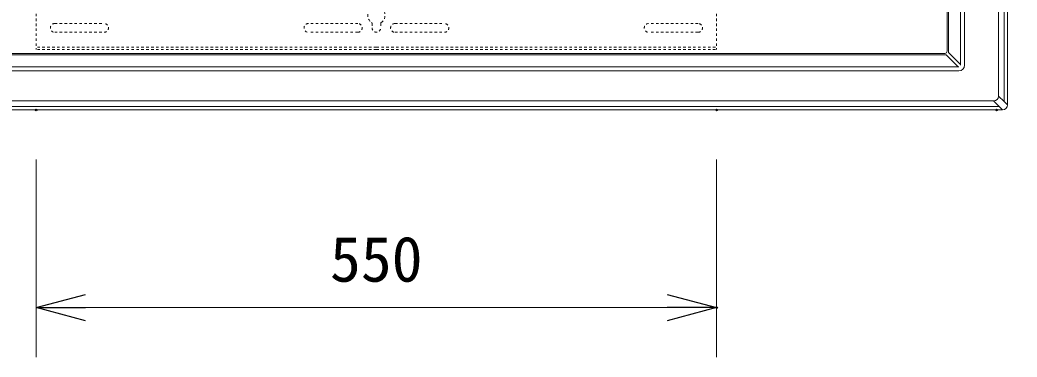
# Model space of a CAD drawing. Units: millimetres, scale not verified. Extents: x -62 to 63, y -57 to 57.
# Drawn here: x -22.43 to 17.87, y -10.81 to 2.83 of the extents above; entities that cross this region are included whole.
import ezdxf
from ezdxf.enums import TextEntityAlignment as Align

# ---------------------------------------------------------------- set-up
doc = ezdxf.new("R2010")
doc.units = ezdxf.units.MM
doc.header["$LTSCALE"] = 0.125
doc.header["$PDMODE"] = 32
doc.header["$PDSIZE"] = 0.0625
doc.linetypes.add('USER4', pattern=[1.4, 0.7, -0.7])
doc.layers.add('0-0_0', color=7, linetype='Continuous')
doc.layers.add('0-4_DEFPOINTS', color=7, linetype='Continuous')
for name, color, linetype, lineweight in [('0-5_GAIKEI', 1, 'Continuous', 18), ('0-6_SUNPO', 7, 'Continuous', 18), ('0-7_S1', 3, 'USER4', 18)]:
    doc.layers.add(name, color=color, linetype=linetype, lineweight=lineweight)
doc.styles.add('ＭＳ ゴシック', font='')
doc.styles.get('ＭＳ ゴシック').set_extended_font_data('MS Gothic')

# ---------------------------------------------------------------- blocks, each defined once
blk = doc.blocks.new('_OPEN30')
at = {"layer": '0-0_0'}
blk.add_line((0, 0), (-1, 0), dxfattribs=at)
blk.add_lwpolyline([(-1, 0.26795), (0, 0), (-1, -0.26795)], dxfattribs=at)
blk = doc.blocks.new('D9')
at = {"layer": '0-4_DEFPOINTS'}
for p in [(-21.7861, 4.1467), (5.7139, 4.1467), (5.7139, -3.8533)]:
    blk.add_point(p, dxfattribs=at)
at = {"layer": '0-6_SUNPO'}
for p, q in [((-21.7861, 2.1467), (-21.7861, -5.8533)), ((5.7139, 2.1467), (5.7139, -5.8533)), ((-19.7861, -3.8533), (3.7139, -3.8533))]:
    blk.add_line(p, q, dxfattribs=at)
at = {"layer": '0-6_SUNPO', "xscale": 2, "yscale": 2, "rotation": 180}
blk.add_blockref('_OPEN30', (-21.7861, -3.8533), dxfattribs=at)
at = {"layer": '0-6_SUNPO', "xscale": 2, "yscale": 2}
blk.add_blockref('_OPEN30', (5.7139, -3.8533), dxfattribs=at)
at = {"layer": '0-6_SUNPO', "style": 'ＭＳ ゴシック'}
blk.add_text('550', height=1.833, dxfattribs=at).set_placement((-9.9111, -3.3533), align=Align.BOTTOM_LEFT)
blk = doc.blocks.new('D7')
at = {"layer": '0-4_DEFPOINTS'}
for p in [(17.0241, 34.6391), (25.0241, 34.6391), (17.0241, 4.1391)]:
    blk.add_point(p, dxfattribs=at)
at = {"layer": '0-6_SUNPO'}
for p, q in [((19.0241, 34.6391), (27.0241, 34.6391)), ((25.0241, 6.1391), (25.0241, 32.6391)), ((19.0241, 4.1391), (27.0241, 4.1391))]:
    blk.add_line(p, q, dxfattribs=at)
at = {"layer": '0-6_SUNPO', "xscale": 2, "yscale": 2}
for p, rotation in [((25.0241, 34.6391), 90), ((25.0241, 4.1391), 270)]:
    blk.add_blockref('_OPEN30', p, dxfattribs=dict(at, rotation=rotation))
at = {"layer": '0-6_SUNPO', "style": 'ＭＳ ゴシック'}
blk.add_text('610', height=1.833, rotation=90, dxfattribs=at).set_placement((24.5241, 17.5141), align=Align.BOTTOM_LEFT)

msp = doc.modelspace()

# ---------------------------------------------------------------- linework, layer by layer
at = {"layer": '0-5_GAIKEI', "color": 7}
for p, q in [((17.4767, 29.4937), (17.4767, -0.6069)), ((17.277, -0.8066), (-33.3236, -0.8066))]:
    msp.add_line(p, q, dxfattribs=at)
at = {"layer": '0-5_GAIKEI'}
for p, q in [((17.1145, 29.1335), (17.1145, -0.2466)), ((17.3413, -0.4734), (17.3413, 29.3603)), ((15.5819, 27.8624), (15.5819, 1.0245)), ((15.7407, 27.8877), (15.7407, 0.9991)), ((15.0417, 27.3117), (15.0417, 1.5752)), ((15.1015, 1.5604), (15.1015, 27.3264)), ((-31.0038, 1.4161), (14.9572, 1.4161)), ((14.9424, 1.4759), (-30.989, 1.4759)), ((15.0033, 1.4235), (15.4913, 0.9332)), ((15.5819, 1.0245), (15.0942, 1.5144)), ((15.4913, 0.9332), (-31.5379, 0.9332)), ((15.509, 0.933), (15.4913, 0.9332)), ((15.5819, 1.0245), (15.5821, 1.0061)), ((15.516, 0.7745), (-31.5626, 0.7745)), ((17.1145, -0.2466), (17.3413, -0.4734)), ((-33.1902, -0.6712), (17.1436, -0.6712)), ((16.9167, -0.4443), (-32.9633, -0.4443)), ((17.1436, -0.6712), (16.9167, -0.4443)), ((17.277, -0.8066), (17.1416, -0.6712)), ((17.3413, -0.4715), (17.4767, -0.6069))]:
    msp.add_line(p, q, dxfattribs=at)
for centre, major_axis, ratio, start_param, end_param in [((14.941, 1.5767), (-0.0718, 0.0718), 0.985257, 2.3636208, 3.9195645), ((14.9532, 1.5689), (-0.0853, 0.1284), 0.972012, 2.5684978, 2.8800297), ((14.9487, 1.5644), (-0.1285, 0.0852), 0.971946, 3.4033699, 3.7142024), ((15.5154, 0.9998), (-0.1595, 0.1595), 0.997265, 2.357564, 3.9256213), ((16.5552, 0.1149), (-0.5022, 0.5022), 0.49281, 2.7306286, 3.5525567)]:
    msp.add_ellipse(centre, major_axis=major_axis, ratio=ratio, start_param=start_param, end_param=end_param, dxfattribs=at)
at = {"layer": '0-5_GAIKEI', "color": 7}
msp.add_ellipse((17.2764, -0.6063), major_axis=(-0.1418, 0.1418), ratio=0.997265, start_param=2.357564, end_param=3.9256213, dxfattribs=at)
at = {"layer": '0-7_S1'}
for p, q in [((-21.7733, 3.8857), (-21.7733, 1.6357)), ((5.7267, 3.8857), (5.7267, 1.6357)), ((-21.0233, 2.6857), (-19.0233, 2.6857)), ((-8.7733, 2.6857), (-10.7733, 2.6857)), ((-8.1983, 2.69), (-8.1983, 2.5107)), ((-7.8483, 2.69), (-7.8483, 2.5107)), ((-7.2733, 2.6857), (-5.2733, 2.6857)), ((4.9767, 2.6857), (2.9767, 2.6857)), ((-21.0233, 2.3357), (-19.0233, 2.3357)), ((-8.7733, 2.3357), (-10.7733, 2.3357)), ((-7.2733, 2.3357), (-5.2733, 2.3357)), ((4.9767, 2.3357), (2.9767, 2.3357)), ((-8.0233, 1.7357), (-21.7733, 1.7357)), ((-8.0233, 1.6357), (-21.7733, 1.6357)), ((-8.0233, 1.7357), (5.7267, 1.7357)), ((-8.0233, 1.6357), (5.7267, 1.6357))]:
    msp.add_line(p, q, dxfattribs=at)
for centre, radius, start, end in [((-8.0233, 3.0207), 0.35, 304.22887, 235.77113), ((-21.0233, 2.5107), 0.175, 90, 270), ((-19.0233, 2.5107), 0.175, 270, 90), ((-10.7733, 2.5107), 0.175, 90, 270), ((-8.7733, 2.5107), 0.175, 270, 90), ((-8.2483, 2.69), 0.05, 0, 55.77113), ((-8.0233, 2.5107), 0.175, 180, 0), ((-7.7983, 2.69), 0.05, 124.22887, 180), ((-7.2733, 2.5107), 0.175, 90, 270), ((-5.2733, 2.5107), 0.175, 270, 90), ((2.9767, 2.5107), 0.175, 90, 270), ((4.9767, 2.5107), 0.175, 270, 90)]:
    msp.add_arc(centre, radius, start, end, dxfattribs=at)

# ---------------------------------------------------------------- block references
at = {"layer": '0-6_SUNPO'}
for name in ['D7', 'D9']:
    msp.add_blockref(name, (0.0128, -4.9533), dxfattribs=at)

doc.saveas('drawing.dxf')
